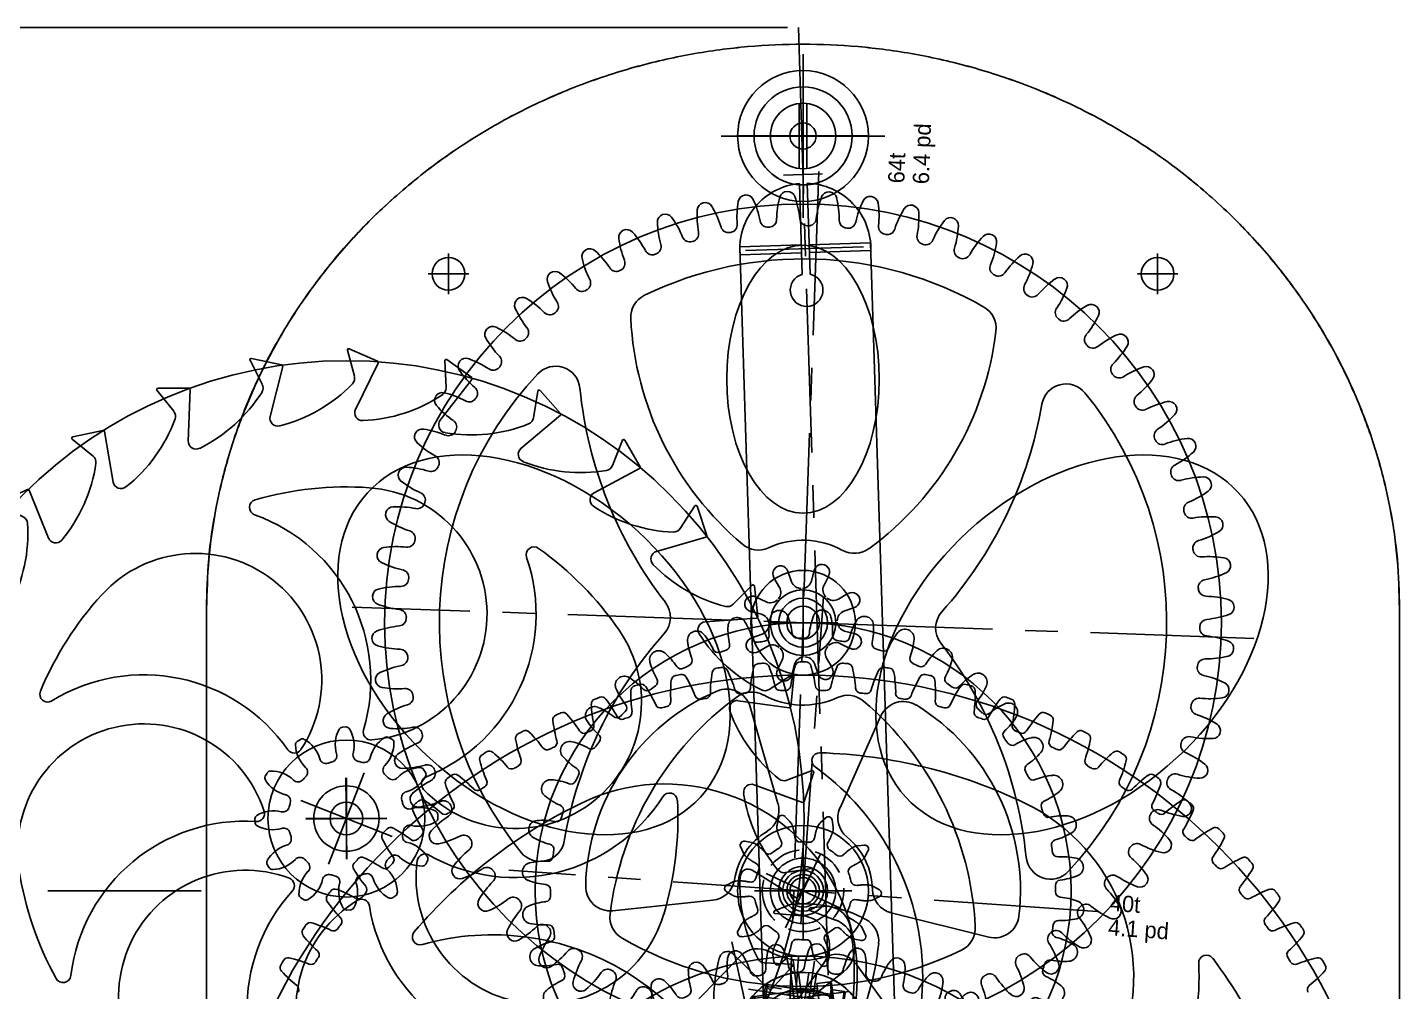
# Model space of a CAD drawing. Extents: x 60 to 170, y -32 to 30.
# Drawn here: x 66.79 to 77.28, y 18.17 to 25.54 of the extents above; entities that cross this region are included whole.
import ezdxf

# ---------------------------------------------------------------- set-up
doc = ezdxf.new("R2010")
doc.units = 0
doc.header["$MEASUREMENT"] = 0
doc.header["$PDMODE"] = 2
doc.header["$PDSIZE"] = 0.002
doc.linetypes.add('CENTER', pattern=[2, 1.25, -0.25, 0.25, -0.25])
doc.linetypes.add('HIDDEN', pattern=[0.375, 0.25, -0.125])
doc.layers.get('0').update_dxf_attribs({"linetype": 'CONTINUOUS'})
doc.layers.get('DEFPOINTS').update_dxf_attribs({"color": 159, "linetype": 'CONTINUOUS'})
for name, color, linetype in [('CENTER', 3, 'CENTER'), ('ESCP-TIC-SHORT', 51, 'CONTINUOUS'), ('ESCP-TOC-SHORT', 151, 'CONTINUOUS'), ('ESCP-YOKE', 166, 'CONTINUOUS'), ('GEAR-10-MINUTE', 10, 'CONTINUOUS'), ('GEAR-12', 115, 'CONTINUOUS'), ('GEAR-40-MINUTE', 60, 'CONTINUOUS'), ('GEAR-48-MINUTE', 100, 'CONTINUOUS'), ('GEAR-64', 104, 'CONTINUOUS'), ('GEAR-8', 140, 'CONTINUOUS'), ('GEAR-90', 170, 'CONTINUOUS'), ('GEAR-ESCAPE-TIC', 63, 'CONTINUOUS'), ('HIDDEN', 1, 'HIDDEN'), ('PENDULUM', 122, 'CONTINUOUS'), ('PENDULUM-SHORT-TIC', 244, 'CONTINUOUS'), ('PLATE-FRONT', 32, 'CONTINUOUS'), ('PLATE-REAR', 180, 'CONTINUOUS'), ('TEXT', 7, 'CONTINUOUS')]:
    doc.layers.add(name, color=color, linetype=linetype)
doc.styles.add('ARCHITEC', font='ARCHITEC.SHX')
doc.dimstyles.new('DIM-2PLC', dxfattribs={"dimtxt": 0.5, "dimasz": 0.1, "dimexe": 0.1, "dimexo": 0.085, "dimgap": 0.06, "dimtad": 0, "dimtih": 1, "dimtoh": 1, "dimdec": 3, "dimzin": 4, "dimdsep": 46, "dimtxsty": 'ARCHITEC', "dimcen": -0.12, "dimclrd": 256, "dimclre": 256, "dimclrt": 256, "dimadec": 0, "dimazin": 0, "dimtfac": 1, "dimtdec": 3, "dimtofl": 0, "dimtmove": 0, "dimatfit": 3, "dimfxl": 0, "dimtvp": 0.07, "dimtolj": 1, "dimtzin": 4, "dimarcsym": 0})

# ---------------------------------------------------------------- blocks, each defined once
blk = doc.blocks.new('TOOTH-8-10DP')
for p, q in [((-0.059, 0.405), (-0.05, 0.32)), ((0.059, 0.405), (0.05, 0.32))]:
    blk.add_line(p, q)
for centre, radius, start, end in [((0, 0.413), 0.059, 352.5509, 187.4491), ((-0.13, 0.316), 0.08, 295.4817, 3.2219), ((0.13, 0.316), 0.08, 176.7781, 244.5183)]:
    blk.add_arc(centre, radius, start, end)
blk = doc.blocks.new('GEAR-8')
blk.add_circle((0, 0), 0.1875)
at = {"layer": 'CENTER', "linetype": 'CENTER'}
for p, q in [((0, -0.2475), (0, 0.2475)), ((-0.2475, 0), (0.2475, 0))]:
    blk.add_line(p, q, dxfattribs=at)
at = {"layer": 'DEFPOINTS', "color": 52}
blk.add_circle((0, 0), 0.4, dxfattribs=at)
for rotation in [24.63857322292274, 339.6385732229227, 69.63857322292266, 294.6385732229227, 249.6385732229226, 114.6385732229227, 159.6385732229227, 204.6385732229227]:
    blk.add_blockref('TOOTH-8-10DP', (0, 0), dxfattribs=dict(rotation=rotation))
blk = doc.blocks.new('GEAR-90')
at = {"color": 0, "linetype": 'ByBlock'}
for centre, radius, start, end in [((0.377, 4.347), 1.086, 170.8975, 179.3219), ((-0.655, 4.513), 0.04, 98.2606, 170.8975), ((0, 0), 4.6, 97.7394, 98.2606), ((-0.614, 4.518), 0.04, 25.1025, 97.7394), ((-1.561, 4.075), 1.086, 16.6781, 25.1025), ((0.68, 4.31), 1.086, 166.8975, 175.3219), ((-0.339, 4.547), 0.04, 94.2606, 166.8975), ((0, 0), 4.6, 93.7394, 94.2606), ((-0.297, 4.55), 0.04, 21.1025, 93.7394), ((-1.273, 4.174), 1.086, 12.6781, 21.1025), ((0.979, 4.252), 1.086, 162.8975, 171.3219), ((-0.021, 4.56), 0.04, 90.2606, 162.8975), ((0, 0), 4.6, 89.7394, 90.2606), ((0.021, 4.56), 0.04, 17.1025, 89.7394), ((-0.979, 4.252), 1.086, 8.6781, 17.1025), ((1.273, 4.174), 1.086, 158.8975, 167.3219), ((0.297, 4.55), 0.04, 86.2606, 158.8975), ((0, 0), 4.6, 85.7394, 86.2606), ((0.339, 4.547), 0.04, 13.1025, 85.7394), ((-0.68, 4.31), 1.086, 4.6781, 13.1025), ((1.561, 4.075), 1.086, 154.8975, 163.3219), ((0.614, 4.518), 0.04, 82.2606, 154.8975), ((0, 0), 4.6, 81.7394, 82.2606), ((0.655, 4.513), 0.04, 9.1025, 81.7394), ((-0.377, 4.347), 1.086, 0.6781, 9.1025), ((-1.277, 4.378), 0.04, 106.2606, 178.8975), ((0, 0), 4.6, 105.7394, 106.2606), ((-1.237, 4.389), 0.04, 33.1025, 105.7394), ((-2.113, 3.818), 1.086, 24.6781, 33.1025), ((0.073, 4.363), 1.086, 174.8975, 183.3219), ((-0.968, 4.456), 0.04, 102.2606, 174.8975), ((0, 0), 4.6, 101.7394, 102.2606), ((-0.928, 4.465), 0.04, 29.1025, 101.7394), ((-1.842, 3.956), 1.086, 20.6781, 29.1025), ((-0.175, 4.421), 0.04, 192.6781, 272.2631), ((-0.134, 4.422), 0.04, 271.7369, 351.3219), ((0.134, 4.422), 0.04, 188.6781, 268.2631), ((0.175, 4.421), 0.04, 267.7369, 347.3219), ((1.842, 3.956), 1.086, 150.8975, 159.3219), ((0.928, 4.465), 0.04, 78.2606, 150.8975), ((0, 0), 4.6, 77.7394, 78.2606), ((0.968, 4.456), 0.04, 5.1025, 77.7394), ((-0.073, 4.363), 1.086, 356.6781, 5.1025), ((2.113, 3.818), 1.086, 146.8975, 155.3219), ((1.237, 4.389), 0.04, 74.2606, 146.8975), ((0, 0), 4.6, 73.7394, 74.2606), ((1.277, 4.378), 0.04, 1.1025, 73.7394), ((-1.579, 4.278), 0.04, 110.2606, 182.8975), ((0, 0), 4.6, 109.7394, 110.2606), ((-1.54, 4.292), 0.04, 37.1025, 109.7394), ((-2.374, 3.661), 1.086, 28.6781, 37.1025), ((-0.231, 4.357), 1.086, 178.8975, 187.3219), ((-0.788, 4.354), 0.04, 200.6781, 280.2631), ((0, 0), 4.384, 99.7369, 100.2631), ((-0.748, 4.361), 0.04, 279.7369, 359.3219), ((-0.483, 4.398), 0.04, 196.6781, 276.2631), ((0, 0), 4.384, 95.7369, 96.2631), ((-0.442, 4.402), 0.04, 275.7369, 355.3219), ((0, 0), 4.384, 91.7369, 92.2631), ((0, 0), 4.384, 87.7369, 88.2631), ((0.442, 4.402), 0.04, 184.6781, 264.2631), ((0, 0), 4.384, 83.7369, 84.2631), ((0.483, 4.398), 0.04, 263.7369, 343.3219), ((0.748, 4.361), 0.04, 180.6781, 260.2631), ((0, 0), 4.384, 79.7369, 80.2631), ((0.788, 4.354), 0.04, 259.7369, 339.3219), ((0.231, 4.357), 1.086, 352.6781, 1.1025), ((2.374, 3.661), 1.086, 142.8975, 151.3219), ((1.54, 4.292), 0.04, 70.2606, 142.8975), ((0, 0), 4.6, 69.7394, 70.2606), ((1.579, 4.278), 0.04, 357.1025, 69.7394), ((0, 0), 4.6, 113.7394, 114.2606), ((-1.836, 4.174), 0.04, 41.1025, 113.7394), ((-2.624, 3.487), 1.086, 32.6781, 41.1025), ((-0.535, 4.331), 1.086, 182.8975, 191.3219), ((-1.348, 4.214), 0.04, 287.7369, 7.3219), ((-1.09, 4.288), 0.04, 204.6781, 284.2631), ((0, 0), 4.384, 103.7369, 104.2631), ((-1.051, 4.298), 0.04, 283.7369, 3.3219), ((1.051, 4.298), 0.04, 176.6781, 256.2631), ((0, 0), 4.384, 75.7369, 76.2631), ((1.09, 4.288), 0.04, 255.7369, 335.3219), ((1.348, 4.214), 0.04, 172.6781, 252.2631), ((0.535, 4.331), 1.086, 348.6781, 357.1025), ((2.624, 3.487), 1.086, 138.8975, 147.3219), ((1.836, 4.174), 0.04, 66.2606, 138.8975), ((0, 0), 4.6, 65.7394, 66.2606), ((-1.874, 4.157), 0.04, 114.2606, 186.8975), ((-0.835, 4.283), 1.086, 186.8975, 195.3219), ((-1.639, 4.11), 0.04, 291.7369, 11.3219), ((-1.386, 4.201), 0.04, 208.6781, 288.2631), ((0, 0), 4.384, 107.7369, 108.2631), ((0, 0), 4.384, 71.7369, 72.2631), ((1.386, 4.201), 0.04, 251.7369, 331.3219), ((1.639, 4.11), 0.04, 168.6781, 248.2631), ((0.835, 4.283), 1.086, 344.6781, 353.1025), ((1.874, 4.157), 0.04, 353.1025, 65.7394), ((-2.159, 4.016), 0.04, 118.2606, 190.8975), ((-1.132, 4.214), 1.086, 190.8975, 199.3219), ((0, 0), 4.6, 117.7394, 118.2606), ((-2.122, 4.036), 0.04, 45.1025, 117.7394), ((-2.861, 3.295), 1.086, 36.6781, 45.1025), ((-1.921, 3.985), 0.04, 295.7369, 15.3219), ((-1.676, 4.094), 0.04, 212.6781, 292.2631), ((0, 0), 4.384, 111.7369, 112.2631), ((0, 0), 4.384, 67.7369, 68.2631), ((1.676, 4.094), 0.04, 247.7369, 327.3219), ((1.921, 3.985), 0.04, 164.6781, 244.2631), ((2.861, 3.295), 1.086, 134.8975, 143.3219), ((2.122, 4.036), 0.04, 62.2606, 134.8975), ((0, 0), 4.6, 61.7394, 62.2606), ((1.132, 4.214), 1.086, 340.6781, 349.1025), ((2.159, 4.016), 0.04, 349.1025, 61.7394), ((-2.434, 3.856), 0.04, 122.2606, 194.8975), ((0, 0), 4.6, 121.7394, 122.2606), ((-2.399, 3.878), 0.04, 49.1025, 121.7394), ((-3.083, 3.088), 1.086, 40.6781, 49.1025), ((-1.958, 3.968), 0.04, 216.6781, 296.2631), ((0, 0), 4.384, 115.7369, 116.2631), ((0, 0), 4.384, 63.7369, 64.2631), ((1.958, 3.968), 0.04, 243.7369, 323.3219), ((3.083, 3.088), 1.086, 130.8975, 139.3219), ((2.399, 3.878), 0.04, 58.2606, 130.8975), ((0, 0), 4.6, 57.7394, 58.2606), ((2.434, 3.856), 0.04, 345.1025, 57.7394), ((-1.423, 4.125), 1.086, 194.8975, 203.3219), ((-2.23, 3.821), 0.04, 220.6781, 300.2631), ((0, 0), 4.384, 119.7369, 120.2631), ((-2.195, 3.842), 0.04, 299.7369, 19.3219), ((2.195, 3.842), 0.04, 160.6781, 240.2631), ((0, 0), 4.384, 59.7369, 60.2631), ((2.23, 3.821), 0.04, 239.7369, 319.3219), ((1.423, 4.125), 1.086, 336.6781, 345.1025), ((-2.697, 3.677), 0.04, 126.2606, 198.8975), ((0, 0), 4.6, 125.7394, 126.2606), ((-2.663, 3.701), 0.04, 53.1025, 125.7394), ((-3.291, 2.865), 1.086, 44.6781, 53.1025), ((-2.457, 3.679), 0.04, 303.7369, 23.3219), ((2.457, 3.679), 0.04, 156.6781, 236.2631), ((3.291, 2.865), 1.086, 126.8975, 135.3219), ((2.663, 3.701), 0.04, 54.2606, 126.8975), ((0, 0), 4.6, 53.7394, 54.2606), ((2.697, 3.677), 0.04, 341.1025, 53.7394), ((-1.708, 4.016), 1.086, 198.8975, 207.3219), ((-2.491, 3.657), 0.04, 224.6781, 304.2631), ((0, 0), 4.384, 123.7369, 124.2631), ((0, 0), 4.384, 55.7369, 56.2631), ((2.491, 3.657), 0.04, 235.7369, 315.3219), ((1.708, 4.016), 1.086, 332.6781, 341.1025), ((-2.947, 3.48), 0.04, 130.2606, 202.8975), ((-1.984, 3.887), 1.086, 202.8975, 211.3219), ((0, 0), 4.6, 129.7394, 130.2606), ((-2.915, 3.506), 0.04, 57.1025, 129.7394), ((-3.483, 2.628), 1.086, 48.6781, 57.1025), ((0, 0), 4.384, 127.7369, 128.2631), ((-2.708, 3.499), 0.04, 307.7369, 27.3219), ((2.708, 3.499), 0.04, 152.6781, 232.2631), ((0, 0), 4.384, 51.7369, 52.2631), ((3.483, 2.628), 1.086, 122.8975, 131.3219), ((2.915, 3.506), 0.04, 50.2606, 122.8975), ((1.984, 3.887), 1.086, 328.6781, 337.1025), ((0, 0), 4.6, 49.7394, 50.2606), ((2.947, 3.48), 0.04, 337.1025, 49.7394), ((-2.74, 3.474), 0.04, 228.6781, 308.2631), ((2.74, 3.474), 0.04, 231.7369, 311.3219), ((-3.183, 3.266), 0.04, 134.2606, 206.8975), ((0, 0), 4.6, 133.7394, 134.2606), ((-3.153, 3.295), 0.04, 61.1025, 133.7394), ((-3.658, 2.379), 1.086, 52.6781, 61.1025), ((0, 0), 4.384, 131.7369, 132.2631), ((-2.945, 3.301), 0.04, 311.7369, 31.3219), ((2.945, 3.301), 0.04, 148.6781, 228.2631), ((0, 0), 4.384, 47.7369, 48.2631), ((3.658, 2.379), 1.086, 118.8975, 127.3219), ((3.153, 3.295), 0.04, 46.2606, 118.8975), ((0, 0), 4.6, 45.7394, 46.2606), ((3.183, 3.266), 0.04, 333.1025, 45.7394), ((-2.25, 3.739), 1.086, 206.8975, 215.3219), ((-2.976, 3.274), 0.04, 232.6781, 312.2631), ((2.976, 3.274), 0.04, 227.7369, 307.3219), ((2.25, 3.739), 1.086, 324.6781, 333.1025), ((-3.403, 3.036), 0.04, 138.2606, 210.8975), ((0, 0), 4.6, 137.7394, 138.2606), ((-3.375, 3.067), 0.04, 65.1025, 137.7394), ((-3.815, 2.118), 1.086, 56.6781, 65.1025), ((0, 0), 4.384, 135.7369, 136.2631), ((-3.168, 3.088), 0.04, 315.7369, 35.3219), ((3.168, 3.088), 0.04, 144.6781, 224.2631), ((0, 0), 4.384, 43.7369, 44.2631), ((3.815, 2.118), 1.086, 114.8975, 123.3219), ((3.375, 3.067), 0.04, 42.2606, 114.8975), ((0, 0), 4.6, 41.7394, 42.2606), ((3.403, 3.036), 0.04, 329.1025, 41.7394), ((-2.505, 3.573), 1.086, 210.8975, 219.3219), ((-3.197, 3.059), 0.04, 236.6781, 316.2631), ((3.197, 3.059), 0.04, 223.7369, 303.3219), ((2.505, 3.573), 1.086, 320.6781, 329.1025), ((0, 0), 4.6, 141.7394, 142.2606), ((-3.581, 2.824), 0.04, 69.1025, 141.7394), ((-3.954, 1.847), 1.086, 60.6781, 69.1025), ((-3.376, 2.859), 0.04, 319.7369, 39.3219), ((3.376, 2.859), 0.04, 140.6781, 220.2631), ((3.954, 1.847), 1.086, 110.8975, 119.3219), ((3.581, 2.824), 0.04, 38.2606, 110.8975), ((0, 0), 4.6, 37.7394, 38.2606), ((-3.606, 2.791), 0.04, 142.2606, 214.8975), ((-2.748, 3.389), 1.086, 214.8975, 223.3219), ((-3.402, 2.828), 0.04, 240.6781, 320.2631), ((0, 0), 4.384, 139.7369, 140.2631), ((0, 0), 4.384, 39.7369, 40.2631), ((3.402, 2.828), 0.04, 219.7369, 299.3219), ((2.748, 3.389), 1.086, 316.6781, 325.1025), ((3.606, 2.791), 0.04, 325.1025, 37.7394), ((-3.567, 2.617), 0.04, 323.7369, 43.3219), ((3.567, 2.617), 0.04, 136.6781, 216.2631), ((-3.792, 2.533), 0.04, 146.2606, 218.8975), ((0, 0), 4.6, 145.7394, 146.2606), ((-3.769, 2.567), 0.04, 73.1025, 145.7394), ((-4.073, 1.566), 1.086, 64.6781, 73.1025), ((-3.591, 2.584), 0.04, 244.6781, 324.2631), ((0, 0), 4.384, 143.7369, 144.2631), ((0, 0), 4.384, 35.7369, 36.2631), ((3.591, 2.584), 0.04, 215.7369, 295.3219), ((4.073, 1.566), 1.086, 106.8975, 115.3219), ((3.769, 2.567), 0.04, 34.2606, 106.8975), ((0, 0), 4.6, 33.7394, 34.2606), ((3.792, 2.533), 0.04, 321.1025, 33.7394), ((-2.978, 3.189), 1.086, 218.8975, 227.3219), ((2.978, 3.189), 1.086, 312.6781, 321.1025), ((0, 0), 4.6, 149.7394, 150.2606), ((-3.939, 2.298), 0.04, 77.1025, 149.7394), ((-4.172, 1.279), 1.086, 68.6781, 77.1025), ((0, 0), 4.384, 147.7369, 148.2631), ((-3.741, 2.362), 0.04, 327.7369, 47.3219), ((3.741, 2.362), 0.04, 132.6781, 212.2631), ((0, 0), 4.384, 31.7369, 32.2631), ((4.172, 1.279), 1.086, 102.8975, 111.3219), ((3.939, 2.298), 0.04, 30.2606, 102.8975), ((0, 0), 4.6, 29.7394, 30.2606), ((-3.959, 2.262), 0.04, 150.2606, 222.8975), ((-3.193, 2.974), 1.086, 222.8975, 231.3219), ((-3.763, 2.327), 0.04, 248.6781, 328.2631), ((3.763, 2.327), 0.04, 211.7369, 291.3219), ((3.193, 2.974), 1.086, 308.6781, 317.1025), ((3.959, 2.262), 0.04, 317.1025, 29.7394), ((-3.897, 2.095), 0.04, 331.7369, 51.3219), ((3.897, 2.095), 0.04, 128.6781, 208.2631)]:
    blk.add_arc(centre, radius, start, end, dxfattribs=at)
for centre, radius, start, end in [((0.127, 3.846), 0.06, 88.106, 234.3462), ((0, 0), 3.908, 64.2857, 88.106), ((-1.057, 2.195), 1.972, 320.2469, 54.3462), ((-1.057, 2.195), 1.472, 298.4035, 115.7143), ((0, 0), 3.908, 115.7143, 139.5346), ((1.057, 2.195), 1.472, 246.9749, 64.2857), ((-2.928, 2.497), 0.06, 139.5346, 285.7748), ((-2.375, 0.542), 1.972, 11.6754, 105.7748), ((3.086, 2.298), 0.06, 36.6775, 182.9177), ((0, 0), 3.908, 12.8571, 36.6775), ((1.057, 2.195), 1.972, 268.8183, 2.9177)]:
    blk.add_arc(centre, radius, start, end)
at = {"layer": 'DEFPOINTS', "color": 64}
blk.add_circle((0, 0), 4.5, dxfattribs=at)
blk = doc.blocks.new('GEAR-12')
for p, q in [((0.006, 0.7), (-0.022, 0.699)), ((-0.345, 0.609), (-0.369, 0.594)), ((0.355, 0.603), (0.33, 0.617)), ((-0.603, 0.355), (-0.617, 0.33)), ((0.609, 0.345), (0.594, 0.369)), ((-0.7, 0.006), (-0.699, -0.022)), ((0.7, -0.006), (0.699, 0.022)), ((-0.609, -0.345), (-0.594, -0.369)), ((0.603, -0.355), (0.617, -0.33)), ((-0.355, -0.603), (-0.33, -0.617)), ((0.345, -0.609), (0.369, -0.594)), ((-0.006, -0.7), (0.022, -0.699))]:
    blk.add_line(p, q)
blk.add_circle((0, 0), 0.25)
at = {"color": 0, "linetype": 'ByBlock'}
for centre, radius, start, end in [((0.171, 0.563), 0.25, 151.1118, 195.6643), ((-0.021, 0.669), 0.03, 92.5699, 151.1118), ((0.005, 0.67), 0.03, 30.2292, 88.771), ((-0.184, 0.559), 0.25, 345.6767, 30.2292), ((-0.353, 0.569), 0.03, 122.5699, 181.1118), ((-0.133, 0.573), 0.25, 181.1118, 225.6643), ((-0.33, 0.583), 0.03, 60.2292, 118.771), ((-0.439, 0.392), 0.25, 15.6767, 60.2292), ((0.43, 0.402), 0.25, 121.1118, 165.6643), ((0.12, 0.576), 0.25, 315.6767, 0.2292), ((0.316, 0.59), 0.03, 62.5699, 121.1118), ((0.34, 0.577), 0.03, 0.2292, 58.771), ((-0.59, 0.316), 0.03, 152.5699, 211.1118), ((-0.577, 0.34), 0.03, 90.2292, 148.771), ((-0.576, 0.12), 0.25, 45.6767, 90.2292), ((0.573, 0.133), 0.25, 91.1118, 135.6643), ((0.392, 0.439), 0.25, 285.6767, 330.2292), ((0.569, 0.353), 0.03, 32.5699, 91.1118), ((0.583, 0.33), 0.03, 330.2292, 28.771), ((-0.402, 0.43), 0.25, 211.1118, 255.6643), ((-0.67, 0.005), 0.03, 120.2292, 178.771), ((-0.559, -0.184), 0.25, 75.6767, 120.2292), ((0.563, -0.171), 0.25, 61.1118, 105.6643), ((0.669, 0.021), 0.03, 2.5699, 61.1118), ((-0.669, -0.021), 0.03, 182.5699, 241.1118), ((-0.563, 0.171), 0.25, 241.1118, 285.6643), ((0.559, 0.184), 0.25, 255.6767, 300.2292), ((0.67, -0.005), 0.03, 300.2292, 358.771), ((-0.392, -0.439), 0.25, 105.6767, 150.2292), ((0.402, -0.43), 0.25, 31.1118, 75.6643), ((-0.573, -0.133), 0.25, 271.1118, 315.6643), ((0.576, -0.12), 0.25, 225.6767, 270.2292), ((0.59, -0.316), 0.03, 332.5699, 31.1118), ((-0.583, -0.33), 0.03, 150.2292, 208.771), ((-0.569, -0.353), 0.03, 212.5699, 271.1118), ((-0.12, -0.576), 0.25, 135.6767, 180.2292), ((0.133, -0.573), 0.25, 1.1118, 45.6643), ((0.577, -0.34), 0.03, 270.2292, 328.771), ((-0.43, -0.402), 0.25, 301.1118, 345.6643), ((0.184, -0.559), 0.25, 165.6767, 210.2292), ((-0.171, -0.563), 0.25, 331.1118, 15.6643), ((0.439, -0.392), 0.25, 195.6767, 240.2292), ((-0.34, -0.577), 0.03, 180.2292, 238.771), ((-0.316, -0.59), 0.03, 242.5699, 301.1118), ((0.33, -0.583), 0.03, 240.2292, 298.771), ((0.353, -0.569), 0.03, 302.5699, 1.1118), ((-0.005, -0.67), 0.03, 210.2292, 268.771), ((0.021, -0.669), 0.03, 272.5699, 331.1118)]:
    blk.add_arc(centre, radius, start, end, dxfattribs=at)
for centre, radius, start, end in [((-0.151, 0.473), 0.05, 195.6767, 287.6668), ((0, 0), 0.446, 103.6742, 107.6668), ((-0.117, 0.482), 0.05, 283.6742, 15.6643), ((0.106, 0.485), 0.05, 165.6767, 257.6668), ((0, 0), 0.446, 73.6742, 77.6668), ((0.14, 0.476), 0.05, 253.6742, 345.6643), ((0, 0), 0.446, 133.6742, 137.6668), ((-0.343, 0.359), 0.05, 313.6742, 45.6643), ((0.334, 0.367), 0.05, 135.6767, 227.6668), ((0, 0), 0.446, 43.6742, 47.6668), ((-0.367, 0.334), 0.05, 225.6767, 317.6668), ((0.359, 0.343), 0.05, 223.6742, 315.6643), ((-0.476, 0.14), 0.05, 343.6742, 75.6643), ((0, 0), 0.446, 163.6742, 167.6668), ((0.473, 0.151), 0.05, 105.6767, 197.6668), ((0, 0), 0.446, 13.6742, 17.6668), ((0.482, 0.117), 0.05, 193.6742, 285.6643), ((-0.485, 0.106), 0.05, 255.6767, 347.6668), ((-0.482, -0.117), 0.05, 13.6742, 105.6643), ((0, 0), 0.446, 343.6742, 347.6668), ((0.485, -0.106), 0.05, 75.6767, 167.6668), ((-0.473, -0.151), 0.05, 285.6767, 17.6668), ((0, 0), 0.446, 193.6742, 197.6668), ((0.476, -0.14), 0.05, 163.6742, 255.6643), ((-0.359, -0.343), 0.05, 43.6742, 135.6643), ((0, 0), 0.446, 223.6742, 227.6668), ((0, 0), 0.446, 313.6742, 317.6668), ((0.367, -0.334), 0.05, 45.6767, 137.6668), ((-0.334, -0.367), 0.05, 315.6767, 47.6668), ((0.343, -0.359), 0.05, 133.6742, 225.6643), ((-0.14, -0.476), 0.05, 73.6742, 165.6643), ((0, 0), 0.446, 253.6742, 257.6668), ((-0.106, -0.485), 0.05, 345.6767, 77.6668), ((0.117, -0.482), 0.05, 103.6742, 195.6643), ((0, 0), 0.446, 283.6742, 287.6668), ((0.151, -0.473), 0.05, 15.6767, 107.6668)]:
    blk.add_arc(centre, radius, start, end)
at = {"layer": 'CENTER', "linetype": 'CENTER'}
for p, q in [((0, -0.31), (0, 0.31)), ((-0.31, 0), (0.31, 0))]:
    blk.add_line(p, q, dxfattribs=at)
at = {"layer": 'DEFPOINTS', "color": 134}
blk.add_circle((0, 0), 0.6, dxfattribs=at)
blk = doc.blocks.new('PENDULUM-SHORT')
for p, q in [((-0.03, -0.068), (-0.03, -0.763)), ((0.03, -0.068), (0.03, -0.763)), ((-0.5, -0.538), (-0.5, -39.018)), ((-0.5, -0.538), (-0.03, -0.538)), ((-0.5, -0.598), (-0.03, -0.598)), ((0.03, -0.538), (0.5, -0.538)), ((0.03, -0.598), (0.5, -0.598)), ((0.5, -0.538), (0.5, -39.018))]:
    blk.add_line(p, q)
for centre, radius, start, end in [((0, -0.568), 0.501, 93.4336, 183.4336), ((0, -0.568), 0.501, 356.5664, 86.5664), ((0, -0.884), 0.125, 103.8865, 76.1135)]:
    blk.add_arc(centre, radius, start, end)
at = {"layer": 'CENTER', "linetype": 'CENTER'}
for p, q in [((0, 1.125), (0, -40.188)), ((0, -0.149), (0, 0.149)), ((-0.149, 0), (0.149, 0)), ((-0.459, -0.568), (0.446, -0.568))]:
    blk.add_line(p, q, dxfattribs=at)
blk = doc.blocks.new('ESCAPE-LEVER-MAIN')
for p, q in [((0.934, 0.303), (0.491, 0.341)), ((0.855, 0.151), (0.074, -0.191)), ((0.953, -0.229), (1.039, -0.034)), ((-0.579, -0.121), (-0.024, -0.204)), ((0.957, -0.258), (1.029, -0.384)), ((-0.825, -0.437), (-0.745, -0.629)), ((-0.859, -0.555), (-0.76, -0.641))]:
    blk.add_line(p, q)
blk.add_circle((0, 0), 0.125)
for centre, radius, start, end in [((0.317, -1.683), 2.031, 85.0837, 127.6075), ((0.889, 0.002), 0.303, 17.8697, 81.4885), ((0.911, 0.023), 0.14, 336.2005, 113.6647), ((0.448, 0.045), 0.736, 324.4833, 1.178), ((1.059, 0.057), 0.125, 1.178, 17.8697), ((-0.808, -0.222), 0.187, 127.6075, 195.3539), ((-0.613, -0.349), 0.23, 81.5808, 202.6253), ((0, 0), 0.205, 263.4028, 291.2918), ((0, 0), 1.025, 195.3539, 211.8492), ((0.992, -0.239), 0.04, 166.4736, 209.7978), ((1.038, -0.379), 0.01, 209.7978, 339.9191), ((-0.82, -0.509), 0.06, 211.8492, 229.0774), ((-0.754, -0.632), 0.01, 234.7008, 18.0441)]:
    blk.add_arc(centre, radius, start, end)
at = {"layer": 'CENTER', "linetype": 'CENTER'}
for p, q in [((0.063, -0.194), (-0.063, 0.194)), ((0.194, 0.063), (-0.194, -0.063))]:
    blk.add_line(p, q, dxfattribs=at)
blk = doc.blocks.new('*U42')
blk.add_line((0.4851, 0.056), (0.4851, -0.056))
for points in [[(-0.10285, 0.0915), (-0.112, 0.08235), (-0.112, -0.08235), (-0.10285, -0.0915), (0, -0.0915), (0, 0.0915), (-0.10285, 0.0915), (-0.10285, -0.0915)], [(0, 0.056), (0.4851, 0.056), (0.5, 0.0411), (0.5, -0.0411), (0.4851, -0.056), (0, -0.056)]]:
    blk.add_lwpolyline(points)
at = {"layer": 'CENTER'}
blk.add_line((-0.237, 0), (0.625, 0), dxfattribs=at)
at = {"layer": 'HIDDEN'}
for p, q in [((0, 0.0411), (0.4851, 0.0411)), ((0, -0.0411), (0.4851, -0.0411))]:
    blk.add_line(p, q, dxfattribs=at)
blk = doc.blocks.new('CRUTCH-SHORT')
for p, q in [((-0.03, 0.121), (-0.03, 0.499)), ((0.03, 0.121), (0.03, 0.499)), ((-0.374, -2.169), (-0.499, -0.029)), ((0.374, -2.169), (0.499, -0.029)), ((-0.03, -2.521), (-0.03, -2.202)), ((0.03, -2.521), (0.03, -2.202))]:
    blk.add_line(p, q)
for centre, radius, start, end in [((0, 0), 0.5, 93.4398, 183.3367), ((0, 0), 0.5, 356.6633, 86.5602), ((0, 0), 0.125, 103.8865, 76.1135), ((0, -2.148), 0.0625, 298.6854, 241.3146), ((0, -2.148), 0.375, 180, 265.4114), ((0, -2.148), 0.375, 274.5886, 360)]:
    blk.add_arc(centre, radius, start, end)
at = {"layer": 'CENTER', "linetype": 'CENTER'}
for p, q in [((0, -2.654), (0, 0.679)), ((-0.668, 0), (0.77, 0)), ((0.602, -2.148), (-0.607, -2.148))]:
    blk.add_line(p, q, dxfattribs=at)
at = {"rotation": 180.0000000000005}
for p in [(0.157, 0.306), (0.157, -2.324)]:
    blk.add_blockref('*U42', p, dxfattribs=at)
blk = doc.blocks.new('ASSY-ESCP-CRUTCH-SHORT')
at = {"rotation": 235.209219186943}
blk.add_blockref('ESCAPE-LEVER-MAIN', (0, 0), dxfattribs=at)
blk.add_blockref('CRUTCH-SHORT', (0, 0))
blk = doc.blocks.new('ESCP-YOKE')
for p, q in [((0, 0.375), (1.492, 0.375)), ((1.492, -0.375), (0, -0.375))]:
    blk.add_line(p, q)
for centre, radius in [((0, 0), 0.25), ((0, 0), 0.125), ((0.872, 0), 0.125), ((1.492, 0), 0.125)]:
    blk.add_circle(centre, radius)
for centre, start, end in [((0, 0), 90, 270), ((1.492, 0), 270, 90)]:
    blk.add_arc(centre, 0.375, start, end)
at = {"layer": 'CENTER', "linetype": 'CENTER'}
for p, q in [((0.181, -0.214), (-0.181, 0.214)), ((-0.214, -0.181), (0.214, 0.181)), ((0.972, -0.118), (0.772, 0.118)), ((1.592, -0.118), (1.392, 0.118)), ((0.754, -0.1), (0.991, 0.1)), ((1.374, -0.1), (1.611, 0.1))]:
    blk.add_line(p, q, dxfattribs=at)
at = {"layer": 'HIDDEN'}
blk.add_line((0.532, -0.375), (0.532, 0.375), dxfattribs=at)
blk = doc.blocks.new('TOOTH-ESCAPE')
for p, q in [((2.063, -2.352), (2.175, -2.73)), ((2.414, -2.644), (2.24, -2.533)), ((2.188, -2.737), (2.411, -2.662))]:
    blk.add_line(p, q)
for centre, radius, start, end in [((3.409, -2.52), 1.198, 147.0422, 178.1226), ((2.006, -2.37), 0.06, 16.4804, 135.0422), ((2.272, -2.482), 0.06, 178.1226, 237.4804), ((2.408, -2.652), 0.01, 288.4804, 57.4804), ((2.185, -2.727), 0.01, 196.4804, 288.4804)]:
    blk.add_arc(centre, radius, start, end)
blk = doc.blocks.new('GEAR-ESCAPE')
blk.add_circle((0, 0), 0.25)
for centre, radius, start, end in [((-0.349, 1.528), 0.967, 291.9218, 102.8571), ((-0.349, 1.528), 1.342, 308.8376, 35.6206), ((0.791, 2.345), 0.06, 71.3588, 215.6206), ((0, 0), 2.535, 51.4286, 71.3588), ((-1.412, 0.68), 1.342, 0.2661, 87.0492), ((0.977, 1.226), 0.967, 240.4933, 51.4286), ((-1.412, 0.68), 0.967, 343.3504, 154.2857), ((0.977, 1.226), 1.342, 257.409, 344.1921), ((2.326, 0.844), 0.06, 19.9302, 164.1921), ((0, 0), 2.535, 0, 19.9302), ((-1.412, -0.68), 1.342, 51.6947, 138.4778), ((-0.01, 0.687), 0.06, 180.2661, 291.9218), ((0.531, 0.436), 0.06, 128.8376, 240.4933), ((-0.543, 0.42), 0.06, 231.6947, 343.3504), ((-1.412, -0.68), 0.967, 34.779, 205.7143), ((1.568, 0), 0.967, 189.0647, 360), ((0.672, -0.143), 0.06, 77.409, 189.0647), ((-0.667, -0.163), 0.06, 283.1233, 34.779), ((-0.349, -1.528), 1.342, 103.1233, 189.9064), ((-0.349, -1.528), 0.967, 86.2076, 257.1429), ((-0.289, -0.623), 0.06, 334.5519, 86.2076), ((0.977, -1.226), 0.967, 137.6361, 308.5714), ((0.307, -0.614), 0.06, 25.9804, 137.6361), ((1.568, 0), 1.342, 205.9804, 292.7635), ((0.977, -1.226), 1.342, 154.5519, 241.3349), ((0, 0), 2.535, 205.7143, 225.6445), ((2.11, -1.293), 0.06, 328.5016, 112.7635), ((0, 0), 2.535, 308.5714, 328.5016), ((-1.73, -1.769), 0.06, 225.6445, 9.9064), ((0.305, -2.456), 0.06, 277.073, 61.3349), ((0, 0), 2.535, 257.1429, 277.073)]:
    blk.add_arc(centre, radius, start, end)
at = {"layer": 'CENTER', "linetype": 'CENTER'}
for p, q in [((0.135, -0.35), (-0.135, 0.35)), ((0.35, 0.135), (-0.35, -0.135))]:
    blk.add_line(p, q, dxfattribs=at)
at = {"layer": 'DEFPOINTS', "color": 21}
blk.add_circle((0, 0), 3.5, dxfattribs=at)
for rotation in [59.99999999999994, 47.99999999999999, 36.00000000000003, 239.9999999999999, 23.99999999999863, 251.9999999999999, 12.00000000000004, 264, 275.9999999999999, 348.0000000000001, 288, 336.0000000000014, 300.0000000000001, 312, 324.0000000000001]:
    blk.add_blockref('TOOTH-ESCAPE', (0, 0), dxfattribs=dict(rotation=rotation))
blk.add_blockref('TOOTH-ESCAPE', (0, 0))
blk = doc.blocks.new('TOOTH-64-10DP')
at = {"color": 0, "linetype": 'ByBlock'}
for centre, radius, start, end in [((0.819, 3), 0.732, 159.5425, 173.1207), ((0.189, 3.234), 0.06, 86.648, 159.5425), ((0, 0), 3.3, 86.6398, 86.648), ((0.19, 3.234), 0.06, 13.7454, 86.6398), ((-0.463, 3.075), 0.732, 0.1671, 13.7454)]:
    blk.add_arc(centre, radius, start, end, dxfattribs=at)
for centre, radius, start, end in [((0.329, 3.077), 0.06, 180.1671, 263.8945), ((0.336, 3.076), 0.06, 263.7683, 347.4957), ((0, 0), 3.035, 83.7683, 83.8945)]:
    blk.add_arc(centre, radius, start, end)
blk = doc.blocks.new('GEAR-64')
for radius in [0.25, 0.125]:
    blk.add_circle((0, 0), radius)
for centre, radius, start, end in [((0, 0), 2.781, 48.8408, 131.1592), ((-1.707, 1.953), 0.187, 131.1592, 262.3152), ((1.707, 1.953), 0.187, 277.6848, 48.8408), ((-2.158, -1.388), 3.184, 50.1935, 82.3152), ((2.158, -1.388), 3.184, 97.6848, 129.8065), ((-2.294, 1.211), 0.187, 85.1515, 152.1592), ((-2.482, -1.01), 2.416, 38.1781, 85.1515), ((2.482, -1.01), 2.416, 94.8485, 141.8219), ((2.294, 1.211), 0.187, 27.8408, 94.8485), ((0, 0), 2.781, 152.1592, 207.8408), ((0, 0), 2.781, 332.1592, 27.8408), ((0, 1.202), 0.187, 230.1935, 309.8065), ((-0.73, 0.368), 0.187, 333.2341, 38.1781), ((0.73, 0.368), 0.187, 141.8219, 206.7659), ((0, 0), 0.63, 153.2341, 206.7659), ((0, 0), 0.63, 333.2341, 26.7659), ((-0.73, -0.368), 0.187, 321.8219, 26.7659), ((0.73, -0.368), 0.187, 153.2341, 218.1781), ((-2.482, 1.01), 2.416, 274.8485, 321.8219), ((2.482, 1.01), 2.416, 218.1781, 265.1515), ((0, -1.202), 0.187, 50.1935, 129.8065), ((-2.158, 1.388), 3.184, 277.6848, 309.8065), ((2.158, 1.388), 3.184, 230.1935, 262.3152), ((-2.294, -1.211), 0.187, 207.8408, 274.8485), ((2.294, -1.211), 0.187, 265.1515, 332.1592), ((-1.707, -1.953), 0.187, 97.6848, 228.8408), ((1.707, -1.953), 0.187, 311.1592, 82.3152), ((0, 0), 2.781, 228.8408, 311.1592)]:
    blk.add_arc(centre, radius, start, end)
at = {"layer": 'CENTER', "linetype": 'CENTER'}
for p, q in [((0, -3.45), (0, 3.45)), ((3.45, 0), (-3.45, 0))]:
    blk.add_line(p, q, dxfattribs=at)
at = {"layer": 'DEFPOINTS', "color": 213}
blk.add_circle((0, 0), 3.2, dxfattribs=at)
for rotation in [13.07750455761752, 7.452504557617122, 1.827504557617446, 356.2025045576174, 24.32750455761744, 18.70250455761754, 350.5775045576174, 344.9525045576174, 29.95250455761729, 339.3275045576172, 35.57750455761744, 333.7025045576173, 41.20250455761745, 328.0775045576173, 46.82750455761736, 322.4525045576175, 52.45250455761743, 316.8275045576173, 311.2025045576174, 58.07750455761752, 63.7025045576176, 305.5775045576173, 69.32750455761736, 299.9525045576174, 294.3275045576174, 74.95250455761752, 288.7025045576174, 283.0775045576174, 277.4525045576175, 271.8275045576174, 266.2025045576175, 260.5775045576174, 254.9525045576175, 249.3275045576175, 119.9525045576175, 125.5775045576176, 243.7025045576175, 238.0775045576175, 131.2025045576175, 136.8275045576175, 232.4525045576176, 142.4525045576178, 226.8275045576176, 148.0775045576175, 221.2025045576175, 215.5775045576177, 153.7025045576175, 159.3275045576175, 209.9525045576176, 164.9525045576175, 204.3275045576176, 170.5775045576175, 198.7025045576176, 176.2025045576176, 181.8275045576176, 187.4525045576173, 193.0775045576175]:
    blk.add_blockref('TOOTH-64-10DP', (0, 0), dxfattribs=dict(rotation=rotation))
at = {"layer": 'TEXT', "color": 213, "style": 'ARCHITEC'}
for s, p in [('64t', (3.382, -0.658)), ('6.4 pd', (3.382, -0.846))]:
    blk.add_text(s, height=0.125, dxfattribs=at).set_placement(p)
blk = doc.blocks.new('TOOTH-40-10DP-LARGE')
at = {"color": 0, "linetype": 'ByBlock'}
for centre, radius, start, end in [((0.396, 1.957), 0.485, 162.4557, 178.938), ((0, 2.082), 0.07, 89.995, 162.4557), ((0, 2.082), 0.07, 17.5443, 90.005), ((-0.396, 1.957), 0.485, 1.062, 17.5443), ((-0.129, 1.967), 0.04, 273.7525, 358.938), ((0.129, 1.967), 0.04, 181.062, 266.2475), ((0, 0), 1.931, 84.7525, 86.2475)]:
    blk.add_arc(centre, radius, start, end, dxfattribs=at)
blk = doc.blocks.new('GEAR-40-LARGE')
for p, q in [((-0.238, 0.652), (-0.501, 1.375)), ((0.238, 0.652), (0.501, 1.375)), ((-0.683, -0.12), (-1.442, -0.253)), ((0.683, -0.12), (1.442, -0.253)), ((-0.446, -0.532), (-0.94, -1.122)), ((0.446, -0.532), (0.94, -1.122))]:
    blk.add_line(p, q)
for radius in [0.25, 0.125]:
    blk.add_circle((0, 0), radius)
for centre, radius, start, end in [((0, 0), 1.663, 117.3142, 182.6858), ((-0.677, 1.311), 0.187, 20.0335, 117.3142), ((0.677, 1.311), 0.187, 62.6858, 159.9665), ((0, 0), 1.663, 357.3142, 62.6858), ((-0.413, 0.588), 0.187, 305.1218, 20.0335), ((0.413, 0.588), 0.187, 159.9665, 234.8782), ((0, 0), 0.531, 125.1218, 174.8782), ((0, 0), 0.531, 5.1218, 54.8782), ((-0.716, 0.064), 0.187, 279.9665, 354.8782), ((0.716, 0.064), 0.187, 185.1218, 260.0335), ((-1.474, -0.069), 0.187, 182.6858, 279.9665), ((1.474, -0.069), 0.187, 260.0335, 357.3142), ((-0.302, -0.652), 0.187, 65.1218, 140.0335), ((0, 0), 0.531, 245.1218, 294.8782), ((0.302, -0.652), 0.187, 39.9665, 114.8782), ((-0.797, -1.242), 0.187, 140.0335, 237.3142), ((0.797, -1.242), 0.187, 302.6858, 39.9665), ((0, 0), 1.663, 237.3142, 302.6858)]:
    blk.add_arc(centre, radius, start, end)
at = {"layer": 'CENTER', "linetype": 'CENTER'}
for p, q in [((0, -2.255), (0, 2.255)), ((2.255, 0), (-2.255, 0))]:
    blk.add_line(p, q, dxfattribs=at)
at = {"layer": 'DEFPOINTS', "color": 165, "linetype": 'Continuous'}
blk.add_circle((0, 0), 2.05, dxfattribs=at)
for rotation in [18.00000000000001, 8.999999999999968, 351.0000000000001, 26.99999999999999, 342, 333.0000000000001, 36.00000000000003, 324, 45.00000000000009, 315.0000000000001, 53.99999999999997, 306, 63.00000000000001, 297.0000000000001, 71.99999999999999, 288.0000000000001, 81.00000000000004, 279.0000000000001, 90, 270.0000000000001, 99.00000000000004, 261.0000000000001, 108, 252.0000000000001, 117.0000000000001, 243.0000000000001, 126, 234, 135.0000000000001, 225.0000000000001, 144, 216, 153, 207, 162, 171, 189, 198, 180]:
    blk.add_blockref('TOOTH-40-10DP-LARGE', (0, 0), dxfattribs=dict(rotation=rotation))
blk.add_blockref('TOOTH-40-10DP-LARGE', (0, 0))
at = {"layer": 'TEXT', "style": 'ARCHITEC'}
for s, p in [('40t', (2.348, 0.011)), ('4.1 pd', (2.348, -0.176))]:
    blk.add_text(s, height=0.125, dxfattribs=at).set_placement(p)
blk = doc.blocks.new('TOOTH-10-10DP')
for p, q in [((-0.026, 0.585), (-0.051, 0.537)), ((0.026, 0.585), (0.051, 0.537)), ((-0.061, 0.494), (-0.061, 0.491)), ((-0.061, 0.491), (-0.061, 0.488)), ((-0.061, 0.488), (-0.061, 0.486)), ((-0.061, 0.486), (-0.061, 0.483)), ((-0.061, 0.483), (-0.061, 0.48)), ((-0.061, 0.48), (-0.061, 0.476)), ((-0.061, 0.476), (-0.061, 0.473)), ((-0.061, 0.473), (-0.061, 0.469)), ((-0.061, 0.469), (-0.061, 0.466)), ((-0.061, 0.466), (-0.06, 0.462)), ((-0.06, 0.462), (-0.06, 0.458)), ((-0.06, 0.458), (-0.06, 0.454)), ((-0.06, 0.454), (-0.06, 0.45)), ((-0.06, 0.45), (-0.059, 0.446)), ((-0.057, 0.522), (-0.059, 0.513)), ((-0.059, 0.446), (-0.059, 0.442)), ((-0.059, 0.442), (-0.058, 0.442)), ((-0.058, 0.442), (-0.058, 0.437)), ((-0.058, 0.437), (-0.057, 0.433)), ((-0.057, 0.433), (-0.057, 0.429)), ((-0.057, 0.429), (-0.056, 0.425)), ((-0.056, 0.425), (-0.056, 0.42)), ((-0.056, 0.42), (-0.055, 0.416)), ((0.056, 0.42), (0.055, 0.416)), ((0.057, 0.429), (0.056, 0.425)), ((0.056, 0.425), (0.056, 0.42)), ((0.057, 0.522), (0.059, 0.513)), ((0.058, 0.437), (0.057, 0.433)), ((0.057, 0.433), (0.057, 0.429)), ((0.059, 0.442), (0.058, 0.442)), ((0.058, 0.442), (0.058, 0.437)), ((0.06, 0.45), (0.059, 0.446)), ((0.059, 0.446), (0.059, 0.442)), ((0.061, 0.466), (0.06, 0.462)), ((0.06, 0.462), (0.06, 0.458)), ((0.06, 0.458), (0.06, 0.454)), ((0.06, 0.454), (0.06, 0.45)), ((0.061, 0.494), (0.061, 0.491)), ((0.061, 0.491), (0.061, 0.488)), ((0.061, 0.488), (0.061, 0.486)), ((0.061, 0.486), (0.061, 0.483)), ((0.061, 0.483), (0.061, 0.48)), ((0.061, 0.48), (0.061, 0.476)), ((0.061, 0.476), (0.061, 0.473)), ((0.061, 0.473), (0.061, 0.469)), ((0.061, 0.469), (0.061, 0.466)), ((-0.055, 0.416), (-0.054, 0.412)), ((0.055, 0.416), (0.054, 0.412))]:
    blk.add_line(p, q)
for centre, radius, start, end in [((0.002, 0.509), 0.06, 152.3104, 167.6933), ((0, 0.57), 0.03, 89.8891, 153.6474), ((0, 0.57), 0.03, 26.3526, 90.1109), ((-0.002, 0.509), 0.06, 12.3067, 27.6896), ((0.029, 0.494), 0.09, 167.6933, 179.7102), ((-0.029, 0.494), 0.09, 0.2898, 12.3067), ((-0.094, 0.403), 0.04, 283.0838, 11.9071), ((0.094, 0.403), 0.04, 168.0929, 256.9162), ((0, 0), 0.374, 67.0838, 76.9162)]:
    blk.add_arc(centre, radius, start, end)
blk = doc.blocks.new('GEAR-10')
blk.add_circle((0, 0), 0.156)
at = {"layer": 'CENTER', "linetype": 'CENTER'}
for p, q in [((0.068, 0.305), (-0.068, -0.305)), ((-0.305, 0.068), (0.305, -0.068))]:
    blk.add_line(p, q, dxfattribs=at)
at = {"layer": 'DEFPOINTS', "color": 144}
blk.add_circle((0, 0), 0.5, dxfattribs=at)
for rotation in [10.80000000000033, 334.8000000000004, 46.80000000000035, 298.8000000000004, 82.80000000000031, 262.8000000000004, 118.8000000000004, 226.8000000000004, 154.8000000000004, 190.8000000000003]:
    blk.add_blockref('TOOTH-10-10DP', (0, 0), dxfattribs=dict(rotation=rotation))
blk = doc.blocks.new('TOOTH-48-10DP-SMALL')
at = {"color": 0, "linetype": 'ByBlock'}
for centre, radius, start, end in [((0.03, 2.389), 0.0587, 89.2689, 159.2405), ((0, 0), 2.448, 89.2063, 89.2689), ((0.033, 2.389), 0.0587, 19.2347, 89.2063), ((0.474, 2.221), 0.534, 159.2405, 174.674), ((-0.415, 2.233), 0.534, 3.8012, 19.2347)]:
    blk.add_arc(centre, radius, start, end, dxfattribs=at)
for centre, radius, start, end in [((-0.107, 2.275), 0.05, 272.6822, 354.674), ((0.167, 2.271), 0.05, 183.8012, 265.793), ((0, 0), 2.227, 85.1822, 85.793)]:
    blk.add_arc(centre, radius, start, end)
blk = doc.blocks.new('GEAR-48-SMALL')
for radius in [0.25, 0.125]:
    blk.add_circle((0, 0), radius)
for centre, radius, start, end in [((0, 0), 1.795, 89.7347, 127.084), ((0.007, 1.42), 0.375, 26.5868, 89.7347), ((-1.254, 0.789), 1.784, 358.1763, 26.5868), ((0.956, 1.369), 0.125, 55.084, 194.7128), ((0, 0), 1.795, 17.7347, 55.084), ((-1.007, 1.332), 0.125, 127.084, 266.7128), ((-1.254, 0.789), 2.159, 335.5207, 14.7128), ((-1.138, -0.948), 2.159, 47.5207, 86.7128), ((-1.348, 0.445), 0.375, 98.5868, 161.7347), ((-1.138, -0.948), 1.784, 70.1763, 98.5868), ((-0.575, 0.612), 0.125, 299.5207, 70.1763), ((0.405, 0.736), 0.125, 227.5207, 358.1763), ((0, 0), 1.795, 161.7347, 199.084), ((1.352, 0.432), 0.375, 314.5868, 17.7347), ((0.55, -1.375), 2.159, 119.5207, 158.7128), ((0.363, 1.436), 1.784, 286.1763, 314.5868), ((0.825, -0.157), 0.125, 155.5207, 286.1763), ((0.55, -1.375), 1.784, 142.1763, 170.5868), ((-0.76, -0.358), 0.125, 11.5207, 142.1763), ((1.478, 0.098), 2.159, 191.5207, 230.7128), ((0.363, 1.436), 2.159, 263.5207, 302.7128), ((1.597, -0.486), 0.125, 343.084, 122.7128), ((0, 0), 1.795, 305.7347, 343.084), ((-1.578, -0.546), 0.125, 199.084, 338.7128), ((0.105, -0.834), 0.125, 83.5207, 214.1763), ((1.478, 0.098), 1.784, 214.1763, 242.5868), ((-0.84, -1.145), 0.375, 170.5868, 233.7347), ((0, 0), 1.795, 233.7347, 271.084), ((0.829, -1.152), 0.375, 242.5868, 305.7347), ((0.032, -1.669), 0.125, 271.084, 50.7128)]:
    blk.add_arc(centre, radius, start, end)
at = {"layer": 'CENTER', "linetype": 'CENTER'}
for p, q in [((0, 2.519), (0, -2.519)), ((2.519, 0), (-2.519, 0))]:
    blk.add_line(p, q, dxfattribs=at)
at = {"layer": 'DEFPOINTS', "color": 101}
blk.add_circle((0, 0), 2.35, dxfattribs=at)
for rotation in [8.262383028595172, 0.7623830285951172, 353.2623830285949, 23.2623830285948, 15.76238302859506, 345.7623830285949, 338.2623830285953, 30.76238302859509, 330.7623830285949, 38.26238302859515, 323.2623830285949, 45.7623830285952, 315.762383028595, 53.26238302859509, 308.2623830285949, 60.76238302859514, 300.762383028595, 68.2623830285952, 293.2623830285949, 75.76238302859508, 285.762383028595, 83.26238302859514, 278.262383028595, 90.76238302859512, 270.762383028595, 98.26238302859518, 263.262383028595, 105.7623830285953, 255.762383028595, 113.2623830285951, 248.262383028595, 120.7623830285952, 240.762383028595, 128.2623830285951, 233.262383028595, 135.7623830285953, 225.7623830285951, 143.2623830285951, 218.262383028595, 150.7623830285951, 210.7623830285951, 158.2623830285955, 203.2623830285947, 165.762383028595, 173.2623830285951, 188.2623830285951, 195.7623830285951, 180.7623830285951]:
    blk.add_blockref('TOOTH-48-10DP-SMALL', (0, 0), dxfattribs=dict(rotation=rotation))
at = {"layer": 'TEXT', "style": 'ARCHITEC'}
for s, p in [('48 t', (2.651, 0.06)), ('4.7 dp', (2.651, -0.128))]:
    blk.add_text(s, height=0.125, dxfattribs=at).set_placement(p)
blk = doc.blocks.new('*U66')
for radius in [0.1875, 0.1005]:
    blk.add_circle((0, 0), radius)
at = {"layer": 'CENTER'}
for p, q in [((0, 0.125), (0, 0.3125)), ((-0.125, 0), (-0.3125, 0)), ((-0.0625, 0), (0.0625, 0)), ((0, -0.0625), (0, 0.0625)), ((0.125, 0), (0.3125, 0)), ((0, -0.125), (0, -0.3125))]:
    blk.add_line(p, q, dxfattribs=at)
blk = doc.blocks.new('PLATE-FRONT')
for p, q in [((-4.563, -5.832), (-4.563, 5.008)), ((4.562, -5.832), (4.562, 5.008))]:
    blk.add_line(p, q)
for centre in [(-2.712, 7.567), (2.712, 7.567), (0, 4.9), (3.493, 3.403)]:
    blk.add_circle(centre, 0.125)
for centre, major_axis, ratio in [((0, 6.762), (0, 1.025), 0.569231), ((2.058, 4.73), (-1.273, -1.163), 0.68296)]:
    blk.add_ellipse(centre, major_axis=major_axis, ratio=ratio)
at = {"extrusion": (0, 0, -1)}
blk.add_ellipse((-2.058, 4.73), major_axis=(1.273, -1.163), ratio=0.68296, dxfattribs=at)
blk.add_rational_spline([(-4.563, 5.008), (-4.563, 9.322), (0, 9.322), (4.562, 9.322), (4.562, 5.008)], [1, 0.707084256877, 1, 0.707084256877, 1], degree=2, knots=[3.141593, 3.141593, 3.141593, 4.712389, 4.712389, 6.283185, 6.283185, 6.283185])
at = {"layer": 'CENTER', "linetype": 'CENTER'}
for p, q in [((-2.712, 7.412), (-2.712, 7.722)), ((2.712, 7.412), (2.712, 7.722)), ((-2.867, 7.567), (-2.557, 7.567)), ((2.557, 7.567), (2.867, 7.567)), ((3.493, 3.093), (3.493, 3.713)), ((3.803, 3.403), (3.183, 3.403)), ((0, 2.478), (0, 3.223)), ((-0.373, 2.85), (0.372, 2.85))]:
    blk.add_line(p, q, dxfattribs=at)
at = {"layer": 'HIDDEN'}
blk.add_circle((0, 2.85), 0.312, dxfattribs=at)
at = {"layer": 'TEXT'}
for p, q in [((0, 5.108), (0, 4.692)), ((-0.208, 4.9), (0.208, 4.9))]:
    blk.add_line(p, q, dxfattribs=at)
blk.add_blockref('*U66', (0, 2.85))
blk = doc.blocks.new('PLATE-REAR')
for p, q in [((-4.563, -5.832), (-4.563, 5.008)), ((4.562, -5.832), (4.562, 5.008))]:
    blk.add_line(p, q)
for centre, radius in [((0, 8.621), 0.1), ((-2.712, 7.567), 0.125), ((2.712, 7.567), 0.125), ((0, 4.9), 0.125), ((-3.493, 3.403), 0.125)]:
    blk.add_circle(centre, radius)
for centre, major_axis, ratio in [((0, 6.762), (0, 1.025), 0.569231), ((2.058, 4.73), (-1.273, -1.163), 0.68296)]:
    blk.add_ellipse(centre, major_axis=major_axis, ratio=ratio)
at = {"extrusion": (0, 0, -1)}
blk.add_ellipse((-2.058, 4.73), major_axis=(1.273, -1.163), ratio=0.68296, dxfattribs=at)
blk.add_rational_spline([(4.562, 5.008), (4.562, 9.322), (0, 9.322), (-4.563, 9.322), (-4.563, 5.008)], [1, 0.707084256877, 1, 0.707084256877, 1], degree=2, knots=[3.141593, 3.141593, 3.141593, 4.712389, 4.712389, 6.283185, 6.283185, 6.283185])
at = {"layer": 'CENTER', "linetype": 'CENTER'}
for p, q in [((0, 8.121), (0, 9.121)), ((-0.5, 8.621), (0.5, 8.621)), ((-2.712, 7.412), (-2.712, 7.722)), ((2.712, 7.412), (2.712, 7.722)), ((-2.557, 7.567), (-2.867, 7.567)), ((2.867, 7.567), (2.557, 7.567)), ((-3.493, 3.093), (-3.493, 3.713)), ((-3.803, 3.403), (-3.183, 3.403))]:
    blk.add_line(p, q, dxfattribs=at)
at = {"layer": 'HIDDEN'}
blk.add_circle((0, 8.621), 0.375, dxfattribs=at)
at = {"layer": 'TEXT'}
for p, q in [((0, 5.108), (0, 4.692)), ((-0.208, 4.9), (0.208, 4.9))]:
    blk.add_line(p, q, dxfattribs=at)
blk = doc.blocks.new('PENDULUM-PIVOT-F')
for p, q in [((-0.03, -0.248), (-0.03, 0.248)), ((0.03, -0.248), (0.03, 0.248))]:
    blk.add_line(p, q)
for radius in [0.5, 0.375, 0.25]:
    blk.add_circle((0, 0), radius)
at = {"layer": 'CENTER', "linetype": 'CENTER'}
for p, q in [((0, -0.625), (0, 0.625)), ((-0.625, 0), (0.625, 0))]:
    blk.add_line(p, q, dxfattribs=at)
blk = doc.blocks.new('*D59')
at = {"layer": 'DEFPOINTS', "color": 0}
for p in [(60.786, 25.538), (72.687, 25.538), (66.23, -29.35)]:
    blk.add_point(p, dxfattribs=at)
at = {"layer": 'TEXT', "lineweight": -2}
for p, q in [((72.602, 25.538), (60.686, 25.538)), ((60.786, 25.438), (60.786, -1.596)), ((60.786, -29.25), (60.786, -2.216)), ((66.145, -29.35), (60.686, -29.35))]:
    blk.add_line(p, q, dxfattribs=at)
at = {"layer": 'TEXT'}
for points in [[(60.769, 25.438), (60.802, 25.438), (60.786, 25.538)], [(60.769, -29.25), (60.802, -29.25), (60.786, -29.35)]]:
    blk.add_solid(points, dxfattribs=at)
at = {"layer": 'TEXT', "insert": (60.786, -1.906), "char_height": 0.5, "attachment_point": 5, "style": 'ARCHITEC'}
blk.add_mtext('\\A1;54.888', dxfattribs=at)

msp = doc.modelspace()

# ---------------------------------------------------------------- linework, layer by layer
at = {"layer": 'CENTER'}
msp.add_line((62.9467, 18.9373), (68.1194, 18.9373), dxfattribs=at)

# ---------------------------------------------------------------- block references
at = {"layer": 'ESCP-TIC-SHORT', "rotation": 7.341951702503508}
msp.add_blockref('ASSY-ESCP-CRUTCH-SHORT', (72.7218, 17.8137), dxfattribs=at)
at = {"layer": 'ESCP-TOC-SHORT', "rotation": 351.509453876366}
msp.add_blockref('ASSY-ESCP-CRUTCH-SHORT', (72.7218, 17.8137), dxfattribs=at)
at = {"layer": 'ESCP-YOKE', "rotation": 319.7845641730353}
msp.add_blockref('ESCP-YOKE', (72.7218, 17.8137), dxfattribs=at)
at = {"layer": 'GEAR-10-MINUTE', "rotation": 77.40000000000019}
msp.add_blockref('GEAR-10', (72.7218, 18.9373), dxfattribs=at)
at = {"layer": 'GEAR-12', "rotation": 0.6704832346285324}
msp.add_blockref('GEAR-12', (69.2293, 19.49), dxfattribs=at)
at = {"layer": 'GEAR-40-MINUTE', "rotation": 356}
msp.add_blockref('GEAR-40-LARGE', (72.7218, 18.9373), dxfattribs=at)
at = {"layer": 'GEAR-48-MINUTE', "rotation": 12.48329999999997}
msp.add_blockref('GEAR-48-SMALL', (72.7218, 16.0873), dxfattribs=at)
at = {"layer": 'GEAR-64', "rotation": 88.0123830285952}
msp.add_blockref('GEAR-64', (72.7218, 20.9873), dxfattribs=at)
at = {"layer": 'GEAR-8'}
msp.add_blockref('GEAR-8', (72.7218, 20.9873), dxfattribs=at)
at = {"layer": 'GEAR-90'}
msp.add_blockref('GEAR-90', (72.7218, 16.0873), dxfattribs=at)
at = {"layer": 'GEAR-ESCAPE-TIC', "rotation": 137.484416479035}
msp.add_blockref('GEAR-ESCAPE', (69.2293, 19.49), dxfattribs=at)
at = {"layer": 'PENDULUM'}
msp.add_blockref('PENDULUM-PIVOT-F', (72.7218, 24.7078), dxfattribs=at)
at = {"layer": 'PENDULUM-SHORT-TIC', "rotation": 1.80008958382663}
msp.add_blockref('PENDULUM-SHORT', (72.7218, 24.4134), dxfattribs=at)
at = {"layer": 'PLATE-FRONT', "xscale": -1}
msp.add_blockref('PLATE-FRONT', (72.7218, 16.0873), dxfattribs=at)
at = {"layer": 'PLATE-REAR'}
msp.add_blockref('PLATE-REAR', (72.7218, 16.0873), dxfattribs=at)

# ---------------------------------------------------------------- dimensions: what is measured, and where the dimension line sits
at = {"layer": 'TEXT'}
dim = msp.add_linear_dim(base=(60.7855, 25.5376), p1=(66.2296, -29.3501), p2=(72.6865, 25.5376), angle=90, dimstyle='DIM-2PLC', dxfattribs=at)
dim.commit()
dim.dimension.update_dxf_attribs({"geometry": '*D59', "text_midpoint": (60.7855, -1.9062)})

doc.saveas('drawing.dxf')
